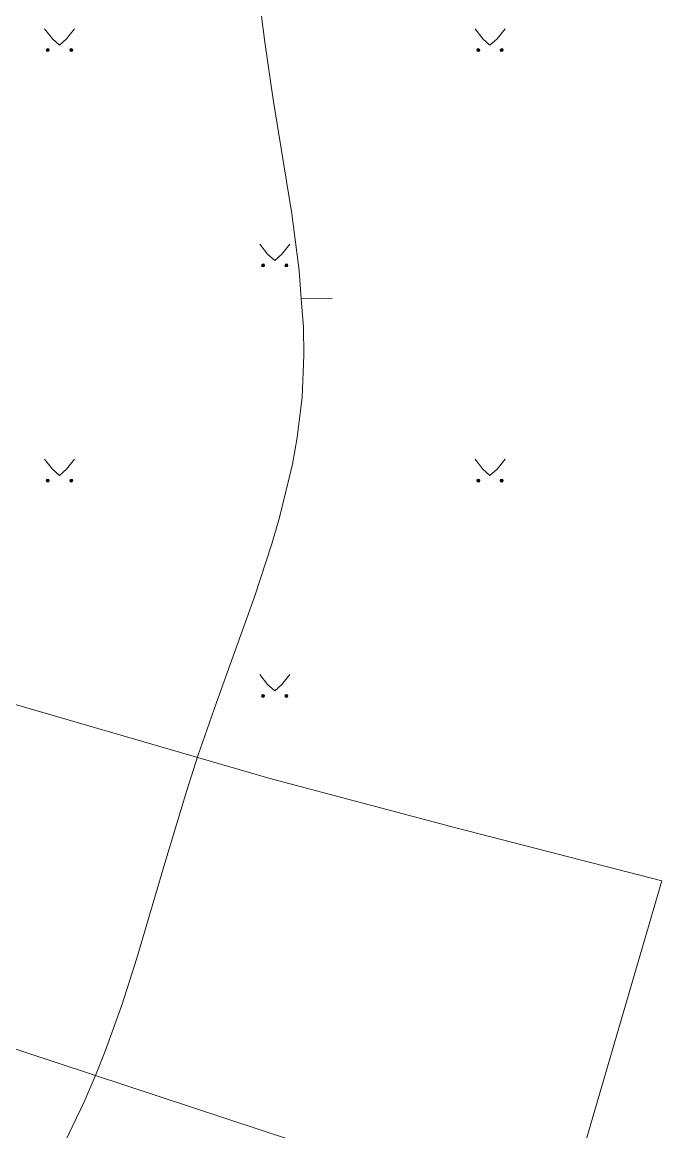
# Model space of a CAD drawing. Extents: x 1000 to 4000, y -5000 to -1000.
# Drawn here: x 1095.5 to 1137.1, y -4816.6 to -4744.4 of the extents above; entities that cross this region are included whole.
import ezdxf

# ---------------------------------------------------------------- set-up
doc = ezdxf.new("R2010")
doc.units = 0
doc.header["$MEASUREMENT"] = 0
for name, color, linetype in [('СЛОЙ_24', 7, 'CONTINUOUS'), ('СЛОЙ_41', 7, 'CONTINUOUS'), ('СЛОЙ_50', 7, 'CONTINUOUS')]:
    doc.layers.add(name, color=color, linetype=linetype)

msp = doc.modelspace()

# ---------------------------------------------------------------- linework, layer by layer
at = {"layer": 'СЛОЙ_24', "color": 253, "linetype": 'Continuous', "lineweight": 0}
msp.add_lwpolyline([(1090.042, -4787.334), (1111.553, -4793.57), (1123.708, -4796.808), (1137.101, -4800.247), (1130.496, -4822.884), (1089.156, -4809.25), (1085.811, -4808.567), (1083.222, -4809.034), (1081.902, -4809.777), (1080.459, -4811.026)], dxfattribs=at)
at = {"layer": 'СЛОЙ_41', "color": 253, "linetype": 'Continuous', "lineweight": 0}
for p, q in [((1096.954, -4744.838), (1097.464, -4745.488)), ((1098.904, -4744.838), (1098.394, -4745.488)), ((1124.954, -4744.838), (1125.464, -4745.488)), ((1126.904, -4744.838), (1126.394, -4745.488)), ((1097.464, -4745.488), (1097.924, -4745.898)), ((1098.394, -4745.488), (1097.924, -4745.898)), ((1125.464, -4745.488), (1125.924, -4745.898)), ((1126.394, -4745.488), (1125.924, -4745.898)), ((1110.954, -4758.838), (1111.464, -4759.488)), ((1112.904, -4758.838), (1112.394, -4759.488)), ((1111.464, -4759.488), (1111.924, -4759.898)), ((1112.394, -4759.488), (1111.924, -4759.898)), ((1096.954, -4772.838), (1097.464, -4773.488)), ((1098.904, -4772.838), (1098.394, -4773.488)), ((1124.954, -4772.838), (1125.464, -4773.488)), ((1126.904, -4772.838), (1126.394, -4773.488)), ((1097.464, -4773.488), (1097.924, -4773.898)), ((1098.394, -4773.488), (1097.924, -4773.898)), ((1125.464, -4773.488), (1125.924, -4773.898)), ((1126.394, -4773.488), (1125.924, -4773.898)), ((1110.954, -4786.838), (1111.464, -4787.488)), ((1112.904, -4786.838), (1112.394, -4787.488)), ((1111.464, -4787.488), (1111.924, -4787.898)), ((1112.394, -4787.488), (1111.924, -4787.898))]:
    msp.add_line(p, q, dxfattribs=at)
for centre in [(1097.168, -4746.226), (1098.689, -4746.226), (1125.168, -4746.226), (1126.689, -4746.226), (1111.168, -4760.226), (1112.689, -4760.226), (1097.168, -4774.226), (1098.689, -4774.226), (1125.168, -4774.226), (1126.689, -4774.226), (1111.168, -4788.226), (1112.689, -4788.226)]:
    msp.add_circle(centre, 0.0976, dxfattribs=at)
for points in [[(1097.072, -4746.245), (1097.07, -4746.226), (1097.072, -4746.207)], [(1097.077, -4746.263), (1097.072, -4746.207), (1097.077, -4746.189)], [(1097.072, -4746.245), (1097.072, -4746.207), (1097.077, -4746.263)], [(1097.086, -4746.28), (1097.077, -4746.189), (1097.086, -4746.172)], [(1097.077, -4746.263), (1097.077, -4746.189), (1097.086, -4746.28)], [(1097.099, -4746.295), (1097.086, -4746.172), (1097.099, -4746.157)], [(1097.086, -4746.28), (1097.086, -4746.172), (1097.099, -4746.295)], [(1097.113, -4746.307), (1097.099, -4746.157), (1097.113, -4746.145)], [(1097.099, -4746.295), (1097.099, -4746.157), (1097.113, -4746.307)], [(1097.13, -4746.316), (1097.113, -4746.145), (1097.13, -4746.136)], [(1097.113, -4746.307), (1097.113, -4746.145), (1097.13, -4746.316)], [(1097.149, -4746.322), (1097.13, -4746.136), (1097.149, -4746.13)], [(1097.13, -4746.316), (1097.13, -4746.136), (1097.149, -4746.322)], [(1097.168, -4746.324), (1097.149, -4746.13), (1097.168, -4746.128)], [(1097.149, -4746.322), (1097.149, -4746.13), (1097.168, -4746.324)], [(1098.593, -4746.245), (1098.591, -4746.226), (1098.593, -4746.207)], [(1098.598, -4746.263), (1098.593, -4746.207), (1098.598, -4746.189)], [(1098.593, -4746.245), (1098.593, -4746.207), (1098.598, -4746.263)], [(1098.607, -4746.28), (1098.598, -4746.189), (1098.607, -4746.172)], [(1098.598, -4746.263), (1098.598, -4746.189), (1098.607, -4746.28)], [(1098.62, -4746.295), (1098.607, -4746.172), (1098.62, -4746.157)], [(1098.607, -4746.28), (1098.607, -4746.172), (1098.62, -4746.295)], [(1098.634, -4746.307), (1098.62, -4746.157), (1098.634, -4746.145)], [(1098.62, -4746.295), (1098.62, -4746.157), (1098.634, -4746.307)], [(1098.651, -4746.316), (1098.634, -4746.145), (1098.651, -4746.136)], [(1098.634, -4746.307), (1098.634, -4746.145), (1098.651, -4746.316)], [(1098.67, -4746.322), (1098.651, -4746.136), (1098.67, -4746.13)], [(1098.651, -4746.316), (1098.651, -4746.136), (1098.67, -4746.322)], [(1098.689, -4746.324), (1098.67, -4746.13), (1098.689, -4746.128)], [(1098.67, -4746.322), (1098.67, -4746.13), (1098.689, -4746.324)], [(1125.072, -4746.245), (1125.07, -4746.226), (1125.072, -4746.207)], [(1125.077, -4746.263), (1125.072, -4746.207), (1125.077, -4746.189)], [(1125.072, -4746.245), (1125.072, -4746.207), (1125.077, -4746.263)], [(1125.086, -4746.28), (1125.077, -4746.189), (1125.086, -4746.172)], [(1125.077, -4746.263), (1125.077, -4746.189), (1125.086, -4746.28)], [(1125.099, -4746.295), (1125.086, -4746.172), (1125.099, -4746.157)], [(1125.086, -4746.28), (1125.086, -4746.172), (1125.099, -4746.295)], [(1125.113, -4746.307), (1125.099, -4746.157), (1125.113, -4746.145)], [(1125.099, -4746.295), (1125.099, -4746.157), (1125.113, -4746.307)], [(1125.13, -4746.316), (1125.113, -4746.145), (1125.13, -4746.136)], [(1125.113, -4746.307), (1125.113, -4746.145), (1125.13, -4746.316)], [(1125.149, -4746.322), (1125.13, -4746.136), (1125.149, -4746.13)], [(1125.13, -4746.316), (1125.13, -4746.136), (1125.149, -4746.322)], [(1125.168, -4746.324), (1125.149, -4746.13), (1125.168, -4746.128)], [(1125.149, -4746.322), (1125.149, -4746.13), (1125.168, -4746.324)], [(1126.593, -4746.245), (1126.591, -4746.226), (1126.593, -4746.207)], [(1126.598, -4746.263), (1126.593, -4746.207), (1126.598, -4746.189)], [(1126.593, -4746.245), (1126.593, -4746.207), (1126.598, -4746.263)], [(1126.607, -4746.28), (1126.598, -4746.189), (1126.607, -4746.172)], [(1126.598, -4746.263), (1126.598, -4746.189), (1126.607, -4746.28)], [(1126.62, -4746.295), (1126.607, -4746.172), (1126.62, -4746.157)], [(1126.607, -4746.28), (1126.607, -4746.172), (1126.62, -4746.295)], [(1126.634, -4746.307), (1126.62, -4746.157), (1126.634, -4746.145)], [(1126.62, -4746.295), (1126.62, -4746.157), (1126.634, -4746.307)], [(1126.651, -4746.316), (1126.634, -4746.145), (1126.651, -4746.136)], [(1126.634, -4746.307), (1126.634, -4746.145), (1126.651, -4746.316)], [(1126.67, -4746.322), (1126.651, -4746.136), (1126.67, -4746.13)], [(1126.651, -4746.316), (1126.651, -4746.136), (1126.67, -4746.322)], [(1126.689, -4746.324), (1126.67, -4746.13), (1126.689, -4746.128)], [(1126.67, -4746.322), (1126.67, -4746.13), (1126.689, -4746.324)], [(1111.072, -4760.245), (1111.07, -4760.226), (1111.072, -4760.207)], [(1111.077, -4760.263), (1111.072, -4760.207), (1111.077, -4760.189)], [(1111.072, -4760.245), (1111.072, -4760.207), (1111.077, -4760.263)], [(1111.086, -4760.28), (1111.077, -4760.189), (1111.086, -4760.172)], [(1111.077, -4760.263), (1111.077, -4760.189), (1111.086, -4760.28)], [(1111.099, -4760.295), (1111.086, -4760.172), (1111.099, -4760.157)], [(1111.086, -4760.28), (1111.086, -4760.172), (1111.099, -4760.295)], [(1111.113, -4760.307), (1111.099, -4760.157), (1111.113, -4760.145)], [(1111.099, -4760.295), (1111.099, -4760.157), (1111.113, -4760.307)], [(1111.13, -4760.316), (1111.113, -4760.145), (1111.13, -4760.136)], [(1111.113, -4760.307), (1111.113, -4760.145), (1111.13, -4760.316)], [(1111.149, -4760.322), (1111.13, -4760.136), (1111.149, -4760.13)], [(1111.13, -4760.316), (1111.13, -4760.136), (1111.149, -4760.322)], [(1111.168, -4760.324), (1111.149, -4760.13), (1111.168, -4760.128)], [(1111.149, -4760.322), (1111.149, -4760.13), (1111.168, -4760.324)], [(1112.593, -4760.245), (1112.591, -4760.226), (1112.593, -4760.207)], [(1112.598, -4760.263), (1112.593, -4760.207), (1112.598, -4760.189)], [(1112.593, -4760.245), (1112.593, -4760.207), (1112.598, -4760.263)], [(1112.607, -4760.28), (1112.598, -4760.189), (1112.607, -4760.172)], [(1112.598, -4760.263), (1112.598, -4760.189), (1112.607, -4760.28)], [(1112.62, -4760.295), (1112.607, -4760.172), (1112.62, -4760.157)], [(1112.607, -4760.28), (1112.607, -4760.172), (1112.62, -4760.295)], [(1112.634, -4760.307), (1112.62, -4760.157), (1112.634, -4760.145)], [(1112.62, -4760.295), (1112.62, -4760.157), (1112.634, -4760.307)], [(1112.651, -4760.316), (1112.634, -4760.145), (1112.651, -4760.136)], [(1112.634, -4760.307), (1112.634, -4760.145), (1112.651, -4760.316)], [(1112.67, -4760.322), (1112.651, -4760.136), (1112.67, -4760.13)], [(1112.651, -4760.316), (1112.651, -4760.136), (1112.67, -4760.322)], [(1112.689, -4760.324), (1112.67, -4760.13), (1112.689, -4760.128)], [(1112.67, -4760.322), (1112.67, -4760.13), (1112.689, -4760.324)], [(1097.072, -4774.245), (1097.07, -4774.226), (1097.072, -4774.207)], [(1097.077, -4774.263), (1097.072, -4774.207), (1097.077, -4774.189)], [(1097.072, -4774.245), (1097.072, -4774.207), (1097.077, -4774.263)], [(1097.086, -4774.28), (1097.077, -4774.189), (1097.086, -4774.172)], [(1097.077, -4774.263), (1097.077, -4774.189), (1097.086, -4774.28)], [(1097.099, -4774.295), (1097.086, -4774.172), (1097.099, -4774.157)], [(1097.086, -4774.28), (1097.086, -4774.172), (1097.099, -4774.295)], [(1097.113, -4774.307), (1097.099, -4774.157), (1097.113, -4774.145)], [(1097.099, -4774.295), (1097.099, -4774.157), (1097.113, -4774.307)], [(1097.13, -4774.316), (1097.113, -4774.145), (1097.13, -4774.136)], [(1097.113, -4774.307), (1097.113, -4774.145), (1097.13, -4774.316)], [(1097.149, -4774.322), (1097.13, -4774.136), (1097.149, -4774.13)], [(1097.13, -4774.316), (1097.13, -4774.136), (1097.149, -4774.322)], [(1097.168, -4774.324), (1097.149, -4774.13), (1097.168, -4774.128)], [(1097.149, -4774.322), (1097.149, -4774.13), (1097.168, -4774.324)], [(1098.593, -4774.245), (1098.591, -4774.226), (1098.593, -4774.207)], [(1098.598, -4774.263), (1098.593, -4774.207), (1098.598, -4774.189)], [(1098.593, -4774.245), (1098.593, -4774.207), (1098.598, -4774.263)], [(1098.607, -4774.28), (1098.598, -4774.189), (1098.607, -4774.172)], [(1098.598, -4774.263), (1098.598, -4774.189), (1098.607, -4774.28)], [(1098.62, -4774.295), (1098.607, -4774.172), (1098.62, -4774.157)], [(1098.607, -4774.28), (1098.607, -4774.172), (1098.62, -4774.295)], [(1098.634, -4774.307), (1098.62, -4774.157), (1098.634, -4774.145)], [(1098.62, -4774.295), (1098.62, -4774.157), (1098.634, -4774.307)], [(1098.651, -4774.316), (1098.634, -4774.145), (1098.651, -4774.136)], [(1098.634, -4774.307), (1098.634, -4774.145), (1098.651, -4774.316)], [(1098.67, -4774.322), (1098.651, -4774.136), (1098.67, -4774.13)], [(1098.651, -4774.316), (1098.651, -4774.136), (1098.67, -4774.322)], [(1098.689, -4774.324), (1098.67, -4774.13), (1098.689, -4774.128)], [(1098.67, -4774.322), (1098.67, -4774.13), (1098.689, -4774.324)], [(1125.072, -4774.245), (1125.07, -4774.226), (1125.072, -4774.207)], [(1125.077, -4774.263), (1125.072, -4774.207), (1125.077, -4774.189)], [(1125.072, -4774.245), (1125.072, -4774.207), (1125.077, -4774.263)], [(1125.086, -4774.28), (1125.077, -4774.189), (1125.086, -4774.172)], [(1125.077, -4774.263), (1125.077, -4774.189), (1125.086, -4774.28)], [(1125.099, -4774.295), (1125.086, -4774.172), (1125.099, -4774.157)], [(1125.086, -4774.28), (1125.086, -4774.172), (1125.099, -4774.295)], [(1125.113, -4774.307), (1125.099, -4774.157), (1125.113, -4774.145)], [(1125.099, -4774.295), (1125.099, -4774.157), (1125.113, -4774.307)], [(1125.13, -4774.316), (1125.113, -4774.145), (1125.13, -4774.136)], [(1125.113, -4774.307), (1125.113, -4774.145), (1125.13, -4774.316)], [(1125.149, -4774.322), (1125.13, -4774.136), (1125.149, -4774.13)], [(1125.13, -4774.316), (1125.13, -4774.136), (1125.149, -4774.322)], [(1125.168, -4774.324), (1125.149, -4774.13), (1125.168, -4774.128)], [(1125.149, -4774.322), (1125.149, -4774.13), (1125.168, -4774.324)], [(1126.593, -4774.245), (1126.591, -4774.226), (1126.593, -4774.207)], [(1126.598, -4774.263), (1126.593, -4774.207), (1126.598, -4774.189)], [(1126.593, -4774.245), (1126.593, -4774.207), (1126.598, -4774.263)], [(1126.607, -4774.28), (1126.598, -4774.189), (1126.607, -4774.172)], [(1126.598, -4774.263), (1126.598, -4774.189), (1126.607, -4774.28)], [(1126.62, -4774.295), (1126.607, -4774.172), (1126.62, -4774.157)], [(1126.607, -4774.28), (1126.607, -4774.172), (1126.62, -4774.295)], [(1126.634, -4774.307), (1126.62, -4774.157), (1126.634, -4774.145)], [(1126.62, -4774.295), (1126.62, -4774.157), (1126.634, -4774.307)], [(1126.651, -4774.316), (1126.634, -4774.145), (1126.651, -4774.136)], [(1126.634, -4774.307), (1126.634, -4774.145), (1126.651, -4774.316)], [(1126.67, -4774.322), (1126.651, -4774.136), (1126.67, -4774.13)], [(1126.651, -4774.316), (1126.651, -4774.136), (1126.67, -4774.322)], [(1126.689, -4774.324), (1126.67, -4774.13), (1126.689, -4774.128)], [(1126.67, -4774.322), (1126.67, -4774.13), (1126.689, -4774.324)], [(1111.113, -4788.307), (1111.099, -4788.157), (1111.113, -4788.145)], [(1111.13, -4788.316), (1111.113, -4788.145), (1111.13, -4788.136)], [(1111.113, -4788.307), (1111.113, -4788.145), (1111.13, -4788.316)], [(1111.149, -4788.322), (1111.13, -4788.136), (1111.149, -4788.13)], [(1111.13, -4788.316), (1111.13, -4788.136), (1111.149, -4788.322)], [(1111.168, -4788.324), (1111.149, -4788.13), (1111.168, -4788.128)], [(1111.149, -4788.322), (1111.149, -4788.13), (1111.168, -4788.324)], [(1112.634, -4788.307), (1112.62, -4788.157), (1112.634, -4788.145)], [(1112.651, -4788.316), (1112.634, -4788.145), (1112.651, -4788.136)], [(1112.634, -4788.307), (1112.634, -4788.145), (1112.651, -4788.316)], [(1112.67, -4788.322), (1112.651, -4788.136), (1112.67, -4788.13)], [(1112.651, -4788.316), (1112.651, -4788.136), (1112.67, -4788.322)], [(1112.689, -4788.324), (1112.67, -4788.13), (1112.689, -4788.128)], [(1112.67, -4788.322), (1112.67, -4788.13), (1112.689, -4788.324)], [(1111.072, -4788.245), (1111.07, -4788.226), (1111.072, -4788.207)], [(1111.077, -4788.263), (1111.072, -4788.207), (1111.077, -4788.189)], [(1111.072, -4788.245), (1111.072, -4788.207), (1111.077, -4788.263)], [(1111.086, -4788.28), (1111.077, -4788.189), (1111.086, -4788.172)], [(1111.077, -4788.263), (1111.077, -4788.189), (1111.086, -4788.28)], [(1111.099, -4788.295), (1111.086, -4788.172), (1111.099, -4788.157)], [(1111.086, -4788.28), (1111.086, -4788.172), (1111.099, -4788.295)], [(1111.099, -4788.295), (1111.099, -4788.157), (1111.113, -4788.307)], [(1112.593, -4788.245), (1112.591, -4788.226), (1112.593, -4788.207)], [(1112.598, -4788.263), (1112.593, -4788.207), (1112.598, -4788.189)], [(1112.593, -4788.245), (1112.593, -4788.207), (1112.598, -4788.263)], [(1112.607, -4788.28), (1112.598, -4788.189), (1112.607, -4788.172)], [(1112.598, -4788.263), (1112.598, -4788.189), (1112.607, -4788.28)], [(1112.62, -4788.295), (1112.607, -4788.172), (1112.62, -4788.157)], [(1112.607, -4788.28), (1112.607, -4788.172), (1112.62, -4788.295)], [(1112.62, -4788.295), (1112.62, -4788.157), (1112.634, -4788.307)]]:
    msp.add_solid(points, dxfattribs=at)
at = {"layer": 'СЛОЙ_41', "color": 253, "linetype": 'Continuous', "lineweight": 0, "extrusion": (0, 0, -1)}
for points in [[(-1097.168, -4746.324), (-1097.168, -4746.128), (-1097.187, -4746.322)], [(-1097.187, -4746.322), (-1097.168, -4746.128), (-1097.187, -4746.13)], [(-1097.187, -4746.322), (-1097.187, -4746.13), (-1097.205, -4746.316)], [(-1097.205, -4746.316), (-1097.187, -4746.13), (-1097.205, -4746.136)], [(-1097.205, -4746.316), (-1097.205, -4746.136), (-1097.222, -4746.307)], [(-1097.222, -4746.307), (-1097.205, -4746.136), (-1097.222, -4746.145)], [(-1097.222, -4746.307), (-1097.222, -4746.145), (-1097.237, -4746.295)], [(-1097.237, -4746.295), (-1097.222, -4746.145), (-1097.237, -4746.157)], [(-1097.237, -4746.295), (-1097.237, -4746.157), (-1097.249, -4746.28)], [(-1097.249, -4746.28), (-1097.237, -4746.157), (-1097.249, -4746.172)], [(-1097.249, -4746.28), (-1097.249, -4746.172), (-1097.258, -4746.263)], [(-1097.258, -4746.263), (-1097.249, -4746.172), (-1097.258, -4746.189)], [(-1097.258, -4746.263), (-1097.258, -4746.189), (-1097.263, -4746.245)], [(-1097.263, -4746.245), (-1097.258, -4746.189), (-1097.263, -4746.207)], [(-1097.263, -4746.245), (-1097.263, -4746.207), (-1097.265, -4746.226)], [(-1098.689, -4746.324), (-1098.689, -4746.128), (-1098.708, -4746.322)], [(-1098.708, -4746.322), (-1098.689, -4746.128), (-1098.708, -4746.13)], [(-1098.708, -4746.322), (-1098.708, -4746.13), (-1098.726, -4746.316)], [(-1098.726, -4746.316), (-1098.708, -4746.13), (-1098.726, -4746.136)], [(-1098.726, -4746.316), (-1098.726, -4746.136), (-1098.743, -4746.307)], [(-1098.743, -4746.307), (-1098.726, -4746.136), (-1098.743, -4746.145)], [(-1098.743, -4746.307), (-1098.743, -4746.145), (-1098.758, -4746.295)], [(-1098.758, -4746.295), (-1098.743, -4746.145), (-1098.758, -4746.157)], [(-1098.758, -4746.295), (-1098.758, -4746.157), (-1098.77, -4746.28)], [(-1098.77, -4746.28), (-1098.758, -4746.157), (-1098.77, -4746.172)], [(-1098.77, -4746.28), (-1098.77, -4746.172), (-1098.779, -4746.263)], [(-1098.779, -4746.263), (-1098.77, -4746.172), (-1098.779, -4746.189)], [(-1098.779, -4746.263), (-1098.779, -4746.189), (-1098.784, -4746.245)], [(-1098.784, -4746.245), (-1098.779, -4746.189), (-1098.784, -4746.207)], [(-1098.784, -4746.245), (-1098.784, -4746.207), (-1098.786, -4746.226)], [(-1125.168, -4746.324), (-1125.168, -4746.128), (-1125.187, -4746.322)], [(-1125.187, -4746.322), (-1125.168, -4746.128), (-1125.187, -4746.13)], [(-1125.187, -4746.322), (-1125.187, -4746.13), (-1125.205, -4746.316)], [(-1125.205, -4746.316), (-1125.187, -4746.13), (-1125.205, -4746.136)], [(-1125.205, -4746.316), (-1125.205, -4746.136), (-1125.222, -4746.307)], [(-1125.222, -4746.307), (-1125.205, -4746.136), (-1125.222, -4746.145)], [(-1125.222, -4746.307), (-1125.222, -4746.145), (-1125.237, -4746.295)], [(-1125.237, -4746.295), (-1125.222, -4746.145), (-1125.237, -4746.157)], [(-1125.237, -4746.295), (-1125.237, -4746.157), (-1125.249, -4746.28)], [(-1125.249, -4746.28), (-1125.237, -4746.157), (-1125.249, -4746.172)], [(-1125.249, -4746.28), (-1125.249, -4746.172), (-1125.258, -4746.263)], [(-1125.258, -4746.263), (-1125.249, -4746.172), (-1125.258, -4746.189)], [(-1125.258, -4746.263), (-1125.258, -4746.189), (-1125.263, -4746.245)], [(-1125.263, -4746.245), (-1125.258, -4746.189), (-1125.263, -4746.207)], [(-1125.263, -4746.245), (-1125.263, -4746.207), (-1125.265, -4746.226)], [(-1126.689, -4746.324), (-1126.689, -4746.128), (-1126.708, -4746.322)], [(-1126.708, -4746.322), (-1126.689, -4746.128), (-1126.708, -4746.13)], [(-1126.708, -4746.322), (-1126.708, -4746.13), (-1126.726, -4746.316)], [(-1126.726, -4746.316), (-1126.708, -4746.13), (-1126.726, -4746.136)], [(-1126.726, -4746.316), (-1126.726, -4746.136), (-1126.743, -4746.307)], [(-1126.743, -4746.307), (-1126.726, -4746.136), (-1126.743, -4746.145)], [(-1126.743, -4746.307), (-1126.743, -4746.145), (-1126.758, -4746.295)], [(-1126.758, -4746.295), (-1126.743, -4746.145), (-1126.758, -4746.157)], [(-1126.758, -4746.295), (-1126.758, -4746.157), (-1126.77, -4746.28)], [(-1126.77, -4746.28), (-1126.758, -4746.157), (-1126.77, -4746.172)], [(-1126.77, -4746.28), (-1126.77, -4746.172), (-1126.779, -4746.263)], [(-1126.779, -4746.263), (-1126.77, -4746.172), (-1126.779, -4746.189)], [(-1126.779, -4746.263), (-1126.779, -4746.189), (-1126.784, -4746.245)], [(-1126.784, -4746.245), (-1126.779, -4746.189), (-1126.784, -4746.207)], [(-1126.784, -4746.245), (-1126.784, -4746.207), (-1126.786, -4746.226)], [(-1111.168, -4760.324), (-1111.168, -4760.128), (-1111.187, -4760.322)], [(-1111.187, -4760.322), (-1111.168, -4760.128), (-1111.187, -4760.13)], [(-1111.187, -4760.322), (-1111.187, -4760.13), (-1111.205, -4760.316)], [(-1111.205, -4760.316), (-1111.187, -4760.13), (-1111.205, -4760.136)], [(-1111.205, -4760.316), (-1111.205, -4760.136), (-1111.222, -4760.307)], [(-1111.222, -4760.307), (-1111.205, -4760.136), (-1111.222, -4760.145)], [(-1111.222, -4760.307), (-1111.222, -4760.145), (-1111.237, -4760.295)], [(-1111.237, -4760.295), (-1111.222, -4760.145), (-1111.237, -4760.157)], [(-1111.237, -4760.295), (-1111.237, -4760.157), (-1111.249, -4760.28)], [(-1111.249, -4760.28), (-1111.237, -4760.157), (-1111.249, -4760.172)], [(-1111.249, -4760.28), (-1111.249, -4760.172), (-1111.258, -4760.263)], [(-1111.258, -4760.263), (-1111.249, -4760.172), (-1111.258, -4760.189)], [(-1111.258, -4760.263), (-1111.258, -4760.189), (-1111.263, -4760.245)], [(-1111.263, -4760.245), (-1111.258, -4760.189), (-1111.263, -4760.207)], [(-1111.263, -4760.245), (-1111.263, -4760.207), (-1111.265, -4760.226)], [(-1112.689, -4760.324), (-1112.689, -4760.128), (-1112.708, -4760.322)], [(-1112.708, -4760.322), (-1112.689, -4760.128), (-1112.708, -4760.13)], [(-1112.708, -4760.322), (-1112.708, -4760.13), (-1112.726, -4760.316)], [(-1112.726, -4760.316), (-1112.708, -4760.13), (-1112.726, -4760.136)], [(-1112.726, -4760.316), (-1112.726, -4760.136), (-1112.743, -4760.307)], [(-1112.743, -4760.307), (-1112.726, -4760.136), (-1112.743, -4760.145)], [(-1112.743, -4760.307), (-1112.743, -4760.145), (-1112.758, -4760.295)], [(-1112.758, -4760.295), (-1112.743, -4760.145), (-1112.758, -4760.157)], [(-1112.758, -4760.295), (-1112.758, -4760.157), (-1112.77, -4760.28)], [(-1112.77, -4760.28), (-1112.758, -4760.157), (-1112.77, -4760.172)], [(-1112.77, -4760.28), (-1112.77, -4760.172), (-1112.779, -4760.263)], [(-1112.779, -4760.263), (-1112.77, -4760.172), (-1112.779, -4760.189)], [(-1112.779, -4760.263), (-1112.779, -4760.189), (-1112.784, -4760.245)], [(-1112.784, -4760.245), (-1112.779, -4760.189), (-1112.784, -4760.207)], [(-1112.784, -4760.245), (-1112.784, -4760.207), (-1112.786, -4760.226)], [(-1097.168, -4774.324), (-1097.168, -4774.128), (-1097.187, -4774.322)], [(-1097.187, -4774.322), (-1097.168, -4774.128), (-1097.187, -4774.13)], [(-1097.187, -4774.322), (-1097.187, -4774.13), (-1097.205, -4774.316)], [(-1097.205, -4774.316), (-1097.187, -4774.13), (-1097.205, -4774.136)], [(-1097.205, -4774.316), (-1097.205, -4774.136), (-1097.222, -4774.307)], [(-1097.222, -4774.307), (-1097.205, -4774.136), (-1097.222, -4774.145)], [(-1097.222, -4774.307), (-1097.222, -4774.145), (-1097.237, -4774.295)], [(-1097.237, -4774.295), (-1097.222, -4774.145), (-1097.237, -4774.157)], [(-1097.237, -4774.295), (-1097.237, -4774.157), (-1097.249, -4774.28)], [(-1097.249, -4774.28), (-1097.237, -4774.157), (-1097.249, -4774.172)], [(-1097.249, -4774.28), (-1097.249, -4774.172), (-1097.258, -4774.263)], [(-1097.258, -4774.263), (-1097.249, -4774.172), (-1097.258, -4774.189)], [(-1097.258, -4774.263), (-1097.258, -4774.189), (-1097.263, -4774.245)], [(-1097.263, -4774.245), (-1097.258, -4774.189), (-1097.263, -4774.207)], [(-1097.263, -4774.245), (-1097.263, -4774.207), (-1097.265, -4774.226)], [(-1098.689, -4774.324), (-1098.689, -4774.128), (-1098.708, -4774.322)], [(-1098.708, -4774.322), (-1098.689, -4774.128), (-1098.708, -4774.13)], [(-1098.708, -4774.322), (-1098.708, -4774.13), (-1098.726, -4774.316)], [(-1098.726, -4774.316), (-1098.708, -4774.13), (-1098.726, -4774.136)], [(-1098.726, -4774.316), (-1098.726, -4774.136), (-1098.743, -4774.307)], [(-1098.743, -4774.307), (-1098.726, -4774.136), (-1098.743, -4774.145)], [(-1098.743, -4774.307), (-1098.743, -4774.145), (-1098.758, -4774.295)], [(-1098.758, -4774.295), (-1098.743, -4774.145), (-1098.758, -4774.157)], [(-1098.758, -4774.295), (-1098.758, -4774.157), (-1098.77, -4774.28)], [(-1098.77, -4774.28), (-1098.758, -4774.157), (-1098.77, -4774.172)], [(-1098.77, -4774.28), (-1098.77, -4774.172), (-1098.779, -4774.263)], [(-1098.779, -4774.263), (-1098.77, -4774.172), (-1098.779, -4774.189)], [(-1098.779, -4774.263), (-1098.779, -4774.189), (-1098.784, -4774.245)], [(-1098.784, -4774.245), (-1098.779, -4774.189), (-1098.784, -4774.207)], [(-1098.784, -4774.245), (-1098.784, -4774.207), (-1098.786, -4774.226)], [(-1125.168, -4774.324), (-1125.168, -4774.128), (-1125.187, -4774.322)], [(-1125.187, -4774.322), (-1125.168, -4774.128), (-1125.187, -4774.13)], [(-1125.187, -4774.322), (-1125.187, -4774.13), (-1125.205, -4774.316)], [(-1125.205, -4774.316), (-1125.187, -4774.13), (-1125.205, -4774.136)], [(-1125.205, -4774.316), (-1125.205, -4774.136), (-1125.222, -4774.307)], [(-1125.222, -4774.307), (-1125.205, -4774.136), (-1125.222, -4774.145)], [(-1125.222, -4774.307), (-1125.222, -4774.145), (-1125.237, -4774.295)], [(-1125.237, -4774.295), (-1125.222, -4774.145), (-1125.237, -4774.157)], [(-1125.237, -4774.295), (-1125.237, -4774.157), (-1125.249, -4774.28)], [(-1125.249, -4774.28), (-1125.237, -4774.157), (-1125.249, -4774.172)], [(-1125.249, -4774.28), (-1125.249, -4774.172), (-1125.258, -4774.263)], [(-1125.258, -4774.263), (-1125.249, -4774.172), (-1125.258, -4774.189)], [(-1125.258, -4774.263), (-1125.258, -4774.189), (-1125.263, -4774.245)], [(-1125.263, -4774.245), (-1125.258, -4774.189), (-1125.263, -4774.207)], [(-1125.263, -4774.245), (-1125.263, -4774.207), (-1125.265, -4774.226)], [(-1126.689, -4774.324), (-1126.689, -4774.128), (-1126.708, -4774.322)], [(-1126.708, -4774.322), (-1126.689, -4774.128), (-1126.708, -4774.13)], [(-1126.708, -4774.322), (-1126.708, -4774.13), (-1126.726, -4774.316)], [(-1126.726, -4774.316), (-1126.708, -4774.13), (-1126.726, -4774.136)], [(-1126.726, -4774.316), (-1126.726, -4774.136), (-1126.743, -4774.307)], [(-1126.743, -4774.307), (-1126.726, -4774.136), (-1126.743, -4774.145)], [(-1126.743, -4774.307), (-1126.743, -4774.145), (-1126.758, -4774.295)], [(-1126.758, -4774.295), (-1126.743, -4774.145), (-1126.758, -4774.157)], [(-1126.758, -4774.295), (-1126.758, -4774.157), (-1126.77, -4774.28)], [(-1126.77, -4774.28), (-1126.758, -4774.157), (-1126.77, -4774.172)], [(-1126.77, -4774.28), (-1126.77, -4774.172), (-1126.779, -4774.263)], [(-1126.779, -4774.263), (-1126.77, -4774.172), (-1126.779, -4774.189)], [(-1126.779, -4774.263), (-1126.779, -4774.189), (-1126.784, -4774.245)], [(-1126.784, -4774.245), (-1126.779, -4774.189), (-1126.784, -4774.207)], [(-1126.784, -4774.245), (-1126.784, -4774.207), (-1126.786, -4774.226)], [(-1111.168, -4788.324), (-1111.168, -4788.128), (-1111.187, -4788.322)], [(-1111.187, -4788.322), (-1111.168, -4788.128), (-1111.187, -4788.13)], [(-1111.187, -4788.322), (-1111.187, -4788.13), (-1111.205, -4788.316)], [(-1111.205, -4788.316), (-1111.187, -4788.13), (-1111.205, -4788.136)], [(-1111.205, -4788.316), (-1111.205, -4788.136), (-1111.222, -4788.307)], [(-1111.222, -4788.307), (-1111.205, -4788.136), (-1111.222, -4788.145)], [(-1111.222, -4788.307), (-1111.222, -4788.145), (-1111.237, -4788.295)], [(-1111.237, -4788.295), (-1111.222, -4788.145), (-1111.237, -4788.157)], [(-1112.689, -4788.324), (-1112.689, -4788.128), (-1112.708, -4788.322)], [(-1112.708, -4788.322), (-1112.689, -4788.128), (-1112.708, -4788.13)], [(-1112.708, -4788.322), (-1112.708, -4788.13), (-1112.726, -4788.316)], [(-1112.726, -4788.316), (-1112.708, -4788.13), (-1112.726, -4788.136)], [(-1112.726, -4788.316), (-1112.726, -4788.136), (-1112.743, -4788.307)], [(-1112.743, -4788.307), (-1112.726, -4788.136), (-1112.743, -4788.145)], [(-1112.743, -4788.307), (-1112.743, -4788.145), (-1112.758, -4788.295)], [(-1112.758, -4788.295), (-1112.743, -4788.145), (-1112.758, -4788.157)], [(-1111.237, -4788.295), (-1111.237, -4788.157), (-1111.249, -4788.28)], [(-1111.249, -4788.28), (-1111.237, -4788.157), (-1111.249, -4788.172)], [(-1111.249, -4788.28), (-1111.249, -4788.172), (-1111.258, -4788.263)], [(-1111.258, -4788.263), (-1111.249, -4788.172), (-1111.258, -4788.189)], [(-1111.258, -4788.263), (-1111.258, -4788.189), (-1111.263, -4788.245)], [(-1111.263, -4788.245), (-1111.258, -4788.189), (-1111.263, -4788.207)], [(-1111.263, -4788.245), (-1111.263, -4788.207), (-1111.265, -4788.226)], [(-1112.758, -4788.295), (-1112.758, -4788.157), (-1112.77, -4788.28)], [(-1112.77, -4788.28), (-1112.758, -4788.157), (-1112.77, -4788.172)], [(-1112.77, -4788.28), (-1112.77, -4788.172), (-1112.779, -4788.263)], [(-1112.779, -4788.263), (-1112.77, -4788.172), (-1112.779, -4788.189)], [(-1112.779, -4788.263), (-1112.779, -4788.189), (-1112.784, -4788.245)], [(-1112.784, -4788.245), (-1112.779, -4788.189), (-1112.784, -4788.207)], [(-1112.784, -4788.245), (-1112.784, -4788.207), (-1112.786, -4788.226)]]:
    msp.add_solid(points, dxfattribs=at)
at = {"layer": 'СЛОЙ_50', "color": 253, "linetype": 'Continuous', "lineweight": 0}
for points in [[(1111.047, -4743.838), (1111.274, -4745.701), (1111.831, -4749.428), (1113.044, -4756.866), (1113.521, -4760.565), (1113.656, -4762.403), (1113.792, -4764.241), (1113.823, -4766.069), (1113.707, -4768.797), (1113.389, -4771.417), (1113.073, -4773.156), (1112.237, -4776.616), (1111.734, -4778.34), (1110.608, -4781.781), (1108.129, -4788.661), (1106.927, -4792.116), (1106.18, -4794.444), (1104.789, -4799.109), (1102.967, -4805.287), (1101.985, -4808.332), (1100.906, -4811.33), (1100.319, -4812.809), (1099.536, -4814.628), (1097.81, -4818.199)], [(1113.656, -4762.403), (1115.656, -4762.387)]]:
    msp.add_lwpolyline(points, dxfattribs=at)

doc.saveas('drawing.dxf')
